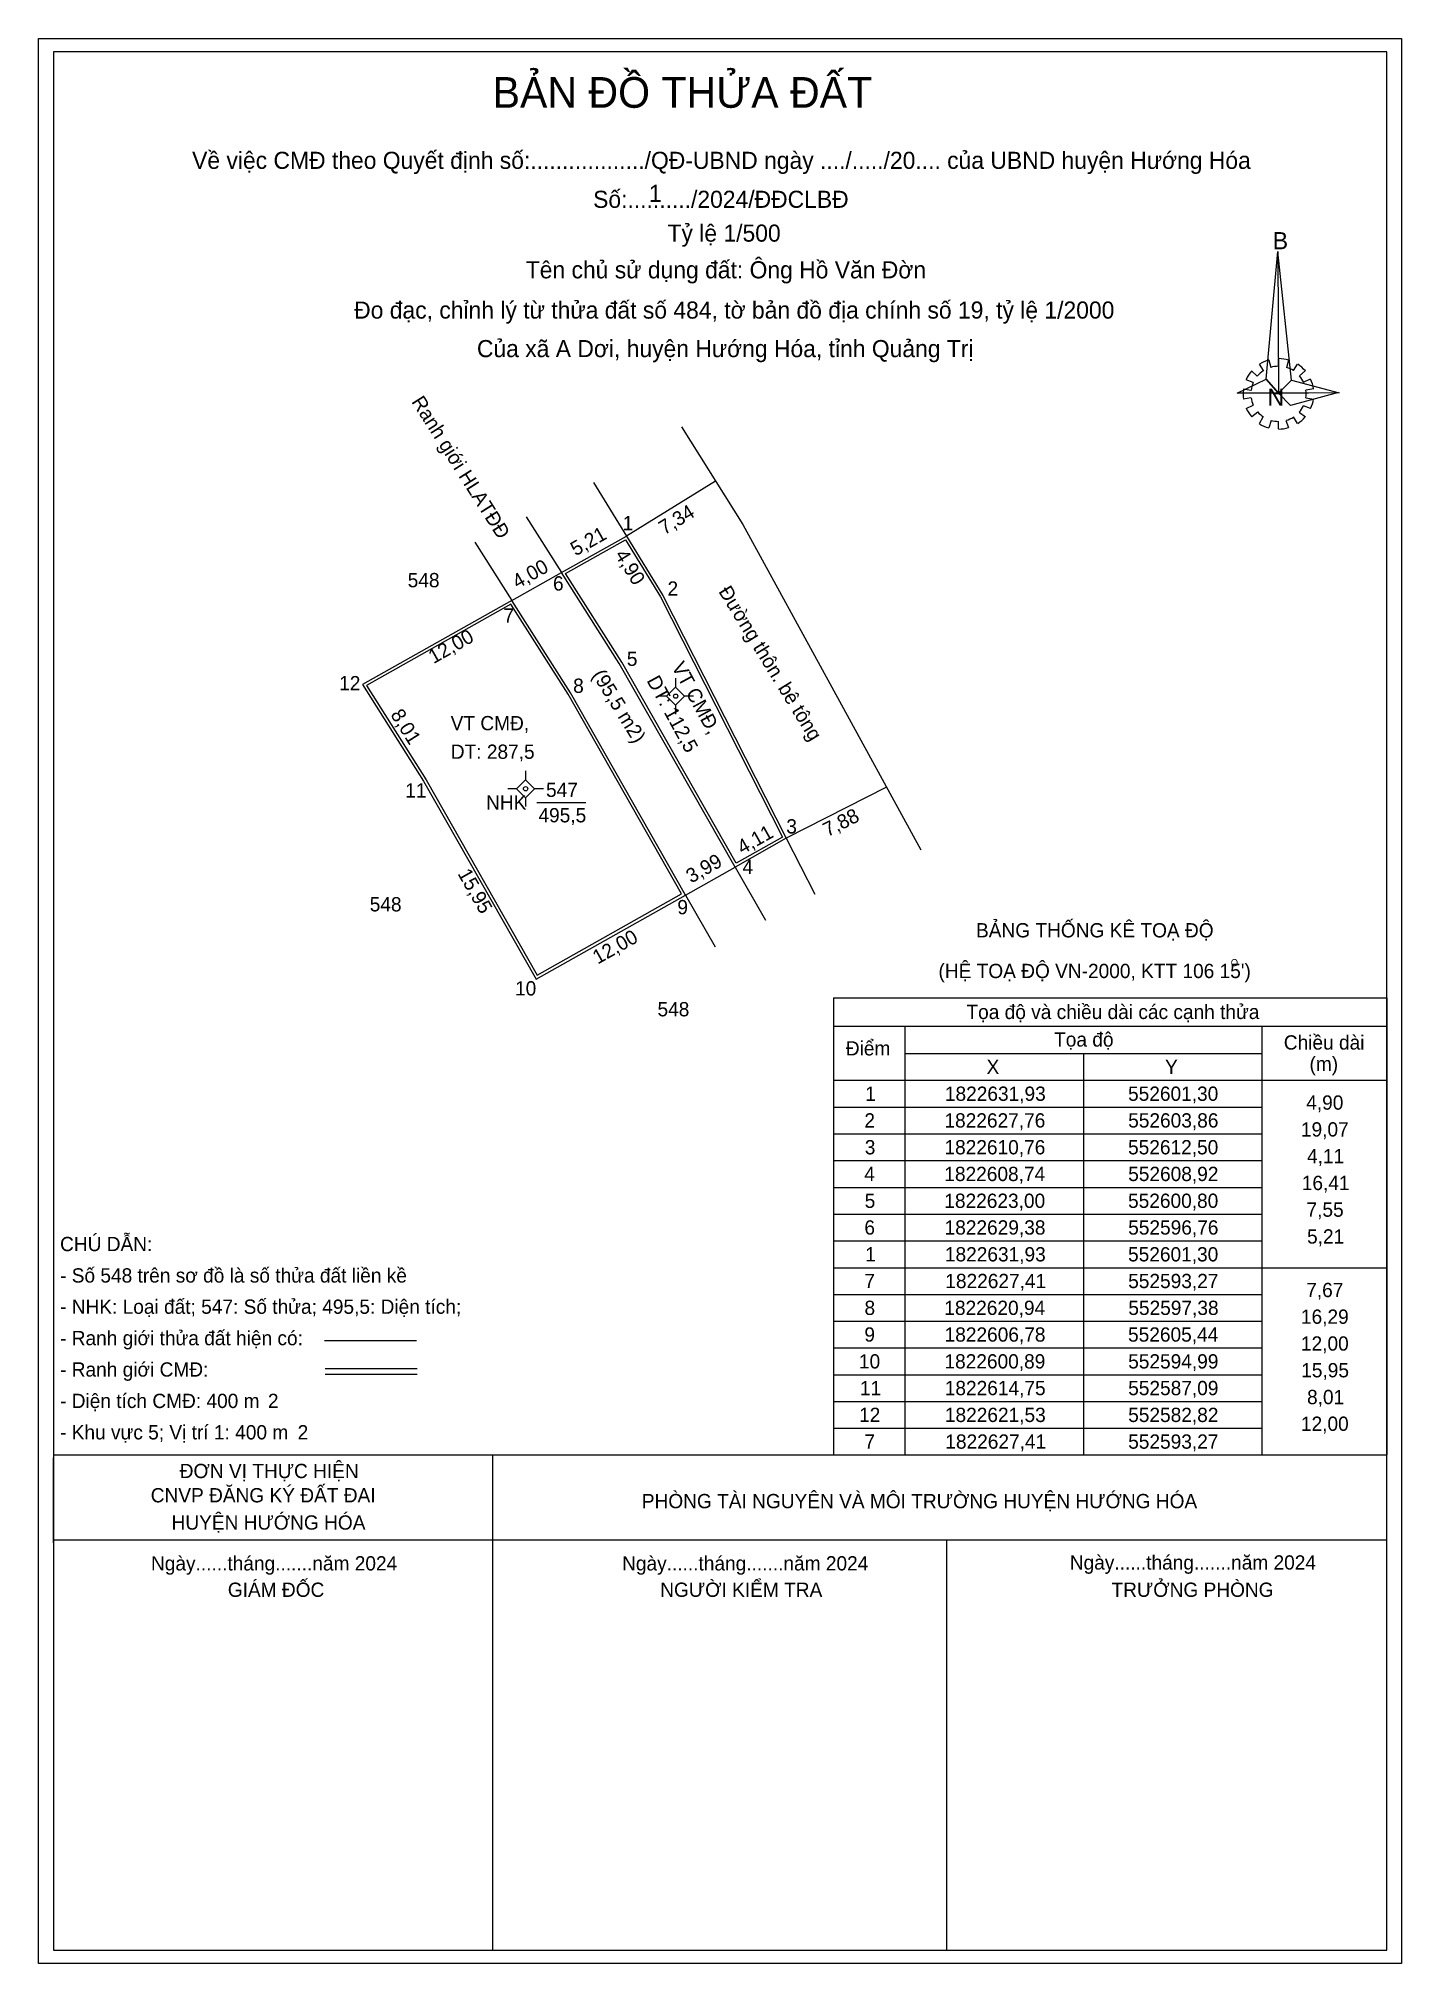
# Model space of a CAD drawing. Extents: x 552560 to 552656, y 1822532 to 1822667.
import ezdxf

# ---------------------------------------------------------------- set-up
doc = ezdxf.new("R2010")
doc.units = 0
for name, color, linetype in [('Level 1', 7, 'Continuous'), ('Level 10', 7, 'Continuous'), ('Level 11', 7, 'Continuous'), ('Level 13', 7, 'Continuous'), ('Level 16', 7, 'Continuous'), ('Level 17', 7, 'Continuous'), ('Level 18', 7, 'Continuous'), ('Level 22', 7, 'Continuous'), ('Level 30', 7, 'Continuous'), ('Level 5', 7, 'Continuous'), ('Level 6', 7, 'Continuous'), ('Level 63', 7, 'Continuous'), ('Level 7', 7, 'Continuous')]:
    doc.layers.add(name, color=color, linetype=linetype)

msp = doc.modelspace()

# ---------------------------------------------------------------- linework, layer by layer
at = {"layer": 'Level 1'}
for p, q in [((552646.3, 1822644.26), (552646.43, 1822643.74)), ((552646.97, 1822643.82), (552646.99, 1822644.36)), ((552647.68, 1822644.26), (552647.55, 1822643.72)), ((552645.21, 1822642.68), (552644.72, 1822642.88)), ((552645.08, 1822643.49), (552645.48, 1822643.13)), ((552645.93, 1822643.52), (552645.64, 1822643.96)), ((552648.03, 1822643.52), (552648.32, 1822643.96)), ((552648.85, 1822643.49), (552648.45, 1822643.15)), ((552648.74, 1822642.7), (552649.22, 1822642.93)), ((552644.52, 1822642.23), (552645.05, 1822642.14)), ((552645.05, 1822641.61), (552644.52, 1822641.52)), ((552646.72, 1822641.91), (552647.23, 1822641.91)), ((552649.45, 1822642.23), (552648.9, 1822642.14)), ((552648.9, 1822641.61), (552649.45, 1822641.52)), ((552649.45, 1822641.73), (552649.45, 1822641.73)), ((552649.45, 1822641.73), (552649.45, 1822641.73)), ((552644.72, 1822640.87), (552645.21, 1822641.1)), ((552645.53, 1822640.6), (552645.11, 1822640.27)), ((552645.64, 1822639.81), (552645.91, 1822640.28)), ((552646.46, 1822640.03), (552646.3, 1822639.51)), ((552646.97, 1822639.43), (552646.97, 1822639.95)), ((552647.5, 1822640.03), (552647.67, 1822639.53)), ((552648.32, 1822639.81), (552648.03, 1822640.27)), ((552648.43, 1822640.6), (552648.86, 1822640.28)), ((552649.23, 1822640.86), (552648.73, 1822641.05)), ((552593.27, 1822627.41), (552596.76, 1822629.38)), ((552605.44, 1822606.78), (552608.92, 1822608.74))]:
    msp.add_line(p, q, dxfattribs=at)
for points in [[(552646.94, 1822651.87), (552646.97, 1822641.93), (552646.11, 1822642.92)], [(552646.94, 1822651.87), (552646.97, 1822641.93), (552647.89, 1822642.85)], [(552644.08, 1822641.93), (552646.11, 1822642.92), (552646.97, 1822641.93)], [(552651.22, 1822641.96), (552646.97, 1822641.93), (552647.89, 1822642.85)], [(552651.18, 1822641.98), (552647.81, 1822641.07), (552646.97, 1822641.93)]]:
    msp.add_lwpolyline(points, close=True, dxfattribs=at)
for centre, major_axis, start_param, end_param in [((552646.98, 1822641.89), (2.48, 0), 1.84956, 2.139009), ((552646.98, 1822641.89), (2.48, 0), 1.279242, 1.563322), ((552646.98, 1822641.89), (2.48, 0), 2.439582, 2.724002), ((552646.98, 1822641.89), (1.94, 0), 2.723685, 3.015158), ((552646.98, 1822641.89), (1.94, 0), 2.133735, 2.444963), ((552646.98, 1822641.89), (1.94, 0), 1.569856, 1.856111), ((552646.98, 1822641.89), (1.94, 0), 1.002709, 1.275562), ((552646.98, 1822641.89), (2.48, 0), 0.710562, 0.996872), ((552646.98, 1822641.89), (1.94, 0), 0.426784, 0.706465), ((552646.98, 1822641.89), (2.48, 0), 0.139051, 0.433933), ((552646.97, 1822641.86), (2.08, -1.35), 3.569886, 3.856919), ((552646.98, 1822641.89), (1.94, 0), 3.2823, 3.561051), ((552646.98, 1822641.89), (1.94, 0), 6.135584, 6.416185), ((552646.98, 1822641.89), (2.48, 0), 5.849798, 6.138396), ((552646.98, 1822641.89), (2.48, 0), 3.569886, 3.856919), ((552646.98, 1822641.89), (1.94, 0), 3.860776, 4.132583), ((552646.98, 1822641.89), (1.94, 0), 4.438547, 4.71314), ((552646.98, 1822641.89), (1.94, 0), 4.990871, 5.284602), ((552646.98, 1822641.89), (2.48, 0), 5.285614, 5.570855), ((552646.98, 1822641.89), (1.94, 0), 5.549695, 5.830716), ((552646.97, 1822641.88), (2.48, 0), 4.147091, 4.436593), ((552646.98, 1822641.89), (2.48, 0), 4.71301, 4.997611)]:
    msp.add_ellipse(centre, major_axis=major_axis, ratio=0.995001, start_param=start_param, end_param=end_param, dxfattribs=at)
at = {"layer": 'Level 10'}
for p, q in [((552598.99, 1822635.68), (552601.3, 1822631.93)), ((552612.5, 1822610.76), (552614.5, 1822606.83))]:
    msp.add_line(p, q, dxfattribs=at)
for points in [[(552612.5, 1822610.76), (552608.92, 1822608.74), (552600.8, 1822623), (552596.76, 1822629.38), (552601.3, 1822631.93), (552603.86, 1822627.76), (552612.5, 1822610.76)], [(552605.44, 1822606.78), (552597.38, 1822620.94), (552593.27, 1822627.41), (552582.82, 1822621.53), (552587.09, 1822614.75), (552594.99, 1822600.89), (552605.44, 1822606.78)]]:
    msp.add_lwpolyline(points, dxfattribs=at)
at = {"layer": 'Level 11'}
for p, q in [((552604.75, 1822621.34), (552604.12, 1822620.71)), ((552604.75, 1822621.96), (552604.75, 1822621.34)), ((552605.37, 1822620.71), (552604.75, 1822621.34)), ((552604.12, 1822620.71), (552603.5, 1822620.71)), ((552604.12, 1822620.71), (552604.75, 1822620.09)), ((552604.75, 1822620.09), (552605.37, 1822620.71)), ((552604.75, 1822620.09), (552604.75, 1822619.46)), ((552606, 1822620.71), (552605.37, 1822620.71)), ((552594.24, 1822614.84), (552593.61, 1822614.22)), ((552594.24, 1822615.47), (552594.24, 1822614.84)), ((552594.86, 1822614.22), (552594.24, 1822614.84)), ((552593.61, 1822614.22), (552592.99, 1822614.22)), ((552593.61, 1822614.22), (552594.24, 1822613.59)), ((552594.24, 1822613.59), (552594.86, 1822614.22)), ((552594.24, 1822613.59), (552594.24, 1822612.97)), ((552595.49, 1822614.22), (552594.86, 1822614.22))]:
    msp.add_line(p, q, dxfattribs=at)
for centre in [(552604.75, 1822620.71), (552594.24, 1822614.22)]:
    msp.add_circle(centre, 0.15, dxfattribs=at)
at = {"layer": 'Level 13'}
msp.add_lwpolyline([(552561.16, 1822532.86), (552654.56, 1822532.86), (552654.56, 1822665.85), (552561.16, 1822665.85)], close=True, dxfattribs=at)
at = {"layer": 'Level 16'}
msp.add_lwpolyline([(552605.16, 1822639.59), (552609.46, 1822632.73), (552621.92, 1822609.95)], dxfattribs=at)
for points in [[(552612.24, 1822610.84), (552608.99, 1822609.01), (552600.97, 1822623.1), (552597.04, 1822629.31), (552601.23, 1822631.66), (552603.69, 1822627.66)], [(552605.17, 1822606.86), (552597.21, 1822620.84), (552593.21, 1822627.15), (552583.1, 1822621.45), (552587.27, 1822614.86), (552595.06, 1822601.17)]]:
    msp.add_lwpolyline(points, close=True, dxfattribs=at)
at = {"layer": 'Level 22'}
for p, q in [((552580.15, 1822575.56), (552586.6, 1822575.56)), ((552580.19, 1822573.62), (552586.65, 1822573.62)), ((552580.19, 1822573.22), (552586.65, 1822573.22)), ((552561.16, 1822567.55), (552654.56, 1822567.55)), ((552561.16, 1822561.4), (552561.16, 1822567.36)), ((552591.94, 1822561.6), (552591.94, 1822567.5)), ((552654.56, 1822561.4), (552654.56, 1822567.36)), ((552561.16, 1822561.6), (552654.56, 1822561.6)), ((552591.94, 1822532.86), (552591.94, 1822561.6)), ((552623.75, 1822532.86), (552623.75, 1822561.6)), ((552591.94, 1822532.86), (552623.75, 1822532.86))]:
    msp.add_line(p, q, dxfattribs=at)
for points in [[(552655.59, 1822666.78), (552655.59, 1822531.93), (552560.12, 1822531.93), (552560.12, 1822666.78), (552655.59, 1822666.78)], [(552561.16, 1822548.91), (552561.16, 1822532.86), (552591.94, 1822532.86)]]:
    msp.add_lwpolyline(points, dxfattribs=at)
at = {"layer": 'Level 30'}
for p, q in [((552594.29, 1822633.28), (552596.76, 1822629.38)), ((552590.69, 1822631.49), (552593.27, 1822627.41)), ((552608.92, 1822608.74), (552611.05, 1822605.01)), ((552605.44, 1822606.78), (552607.52, 1822603.14))]:
    msp.add_line(p, q, dxfattribs=at)
at = {"layer": 'Level 5'}
for p, q in [((552607.55, 1822635.78), (552601.3, 1822631.93)), ((552619.53, 1822614.33), (552612.5, 1822610.76))]:
    msp.add_line(p, q, dxfattribs=at)
at = {"layer": 'Level 6'}
msp.add_line((552595.03, 1822613.26), (552598.47, 1822613.26), dxfattribs=at)
at = {"layer": 'Level 63'}
for p, q in [((552615.81, 1822599.57), (552654.56, 1822599.57)), ((552615.81, 1822599.57), (552615.81, 1822580.67)), ((552654.56, 1822599.57), (552654.56, 1822580.67)), ((552615.81, 1822597.6), (552654.56, 1822597.6)), ((552620.81, 1822597.6), (552620.81, 1822580.67)), ((552645.81, 1822597.6), (552645.81, 1822580.67)), ((552620.81, 1822595.67), (552645.81, 1822595.67)), ((552633.31, 1822595.67), (552633.31, 1822580.67)), ((552615.81, 1822593.8), (552654.56, 1822593.8)), ((552615.81, 1822591.92), (552645.81, 1822591.92)), ((552615.81, 1822590.05), (552645.81, 1822590.05)), ((552615.81, 1822588.17), (552645.81, 1822588.17)), ((552615.81, 1822586.3), (552645.81, 1822586.3)), ((552615.81, 1822584.42), (552645.81, 1822584.42)), ((552615.81, 1822582.55), (552645.81, 1822582.55)), ((552615.81, 1822580.67), (552654.56, 1822580.67)), ((552615.81, 1822580.67), (552615.81, 1822567.55)), ((552615.81, 1822580.67), (552654.56, 1822580.67)), ((552620.81, 1822580.67), (552620.81, 1822567.55)), ((552633.31, 1822580.67), (552633.31, 1822567.55)), ((552645.81, 1822580.67), (552645.81, 1822567.55)), ((552654.56, 1822580.67), (552654.56, 1822567.55)), ((552615.81, 1822578.8), (552645.81, 1822578.8)), ((552615.81, 1822576.92), (552645.81, 1822576.92)), ((552615.81, 1822575.05), (552645.81, 1822575.05)), ((552615.81, 1822573.17), (552645.81, 1822573.17)), ((552615.81, 1822571.3), (552645.81, 1822571.3)), ((552615.81, 1822569.42), (552645.81, 1822569.42)), ((552615.81, 1822567.55), (552654.56, 1822567.55))]:
    msp.add_line(p, q, dxfattribs=at)

# ---------------------------------------------------------------- texts
at = {"layer": 'Level 1'}
for s, p in [('B', (552646.58, 1822652.02)), ('N', (552646.21, 1822641.06))]:
    msp.add_text(s, height=1.2, dxfattribs=at).set_placement(p)
at = {"layer": 'Level 16'}
for s, p in [('Đường thôn. bê tông', (552607.72, 1822628.05)), ('(95,5 m2)', (552598.87, 1822622.2))]:
    msp.add_text(s, height=1, rotation=301.5641, dxfattribs=at).set_placement(p)
at = {"layer": 'Level 17'}
for s, p in [('1', (552601.04, 1822632.33)), ('6', (552596.16, 1822628.11)), ('2', (552604.18, 1822627.75)), ('7', (552592.69, 1822625.86)), ('5', (552601.33, 1822622.83)), ('12', (552581.18, 1822621.12)), ('8', (552597.57, 1822620.94)), ('11', (552585.81, 1822613.61)), ('3', (552612.5, 1822611.09)), ('4', (552609.43, 1822608.25)), ('9', (552604.87, 1822605.43)), ('10', (552593.5, 1822599.74))]:
    msp.add_text(s, height=1, dxfattribs=at).set_placement(p)
for s, rotation, p in [('5,21', 29.3904, (552597.74, 1822630.5)), ('4,90', 301.564, (552600.46, 1822630.61)), ('4,90', 301.564, (552600.46, 1822630.61)), ('4,00', 29.3918, (552593.67, 1822628.21)), ('12,00', 29.391, (552587.79, 1822622.95)), ('8,01', 302.2629, (552584.74, 1822619.42)), ('4,11', 29.3911, (552609.42, 1822609.6)), ('3,99', 29.3911, (552605.84, 1822607.58)), ('15,95', 299.6648, (552589.45, 1822608.28)), ('12,00', 29.3911, (552599.29, 1822601.9))]:
    msp.add_text(s, height=1, rotation=rotation, dxfattribs=at).set_placement(p)
at = {"layer": 'Level 18'}
msp.add_text('Ranh giới HLATĐĐ', height=1, rotation=302.3659, dxfattribs=at).set_placement((552586.21, 1822641.34))
at = {"layer": 'Level 22'}
for s, height, p in [('BẢN ĐỒ THỬA ĐẤT', 2.1507, (552591.93, 1822661.93)), ('Về việc CMĐ theo Quyết định số:................../QĐ-UBND ngày ..../...../20.... của UBND huyện Hướng Hóa', 1.19808, (552570.88, 1822657.65)), ('Số:........../2024/ĐĐCLBĐ', 1.1981, (552598.97, 1822654.92)), ('1', 1.2, (552602.88, 1822655.34)), ('Tỷ lệ 1/500', 1.1981, (552604.18, 1822652.55)), ('Tên chủ sử dụng đất: Ông Hồ Văn Đờn', 1.1981, (552594.25, 1822649.98)), ('Đo đạc, chỉnh lý từ thửa đất số 484, tờ bản đồ địa chính số 19, tỷ lệ 1/2000', 1.1981, (552582.23, 1822647.16)), ('Của xã A Dơi, huyện Hướng Hóa, tỉnh Quảng Trị', 1.1981, (552590.83, 1822644.46)), ('BẢNG THỐNG KÊ TOẠ ĐỘ', 1, (552625.79, 1822603.81)), ("(HỆ TOẠ ĐỘ VN-2000, KTT 106 15')", 1, (552623.16, 1822600.96)), ('O', 0.5, (552643.63, 1822601.79)), ('CHÚ DẪN:', 1, (552561.63, 1822581.83)), ('- Số 548 trên sơ đồ là số thửa đất liền kề', 1, (552561.63, 1822579.63)), ('- NHK: Loại đất; 547: Số thửa; 495,5: Diện tích;', 1, (552561.63, 1822577.44)), ('- Ranh giới thửa đất hiện có:', 1, (552561.63, 1822575.24)), ('- Ranh giới CMĐ:', 1, (552561.63, 1822573.04)), ('- Diện tích CMĐ: 400 m', 1, (552561.63, 1822570.84)), ('2', 1, (552576.19, 1822570.84)), ('- Khu vực 5; Vị trí 1: 400 m', 1, (552561.63, 1822568.64)), ('2', 1, (552578.27, 1822568.64)), ('ĐƠN VỊ THỰC HIỆN', 1, (552570.01, 1822565.93)), ('CNVP ĐĂNG KÝ ĐẤT ĐAI', 1, (552567.98, 1822564.23)), ('PHÒNG TÀI NGUYÊN VÀ MÔI TRƯỜNG HUYỆN HƯỚNG HÓA', 1, (552602.38, 1822563.82)), ('HUYỆN HƯỚNG HÓA', 1, (552569.44, 1822562.32)), ('Ngày......tháng.......năm 2024', 1, (552568, 1822559.46)), ('Ngày......tháng.......năm 2024', 1, (552601, 1822559.46)), ('Ngày......tháng.......năm 2024', 1, (552632.36, 1822559.52)), ('GIÁM ĐỐC', 1, (552573.38, 1822557.61)), ('NGƯỜI KIỂM TRA', 1, (552603.67, 1822557.61)), ('TRƯỞNG PHÒNG', 1, (552635.28, 1822557.61))]:
    msp.add_text(s, height=height, dxfattribs=at).set_placement(p)
at = {"layer": 'Level 5'}
for s, rotation, p in [('7,34', 31.564, (552603.96, 1822631.98)), ('7,88', 26.9498, (552615.39, 1822610.83))]:
    msp.add_text(s, height=1, rotation=rotation, dxfattribs=at).set_placement(p)
at = {"layer": 'Level 6'}
for s, p in [('547', (552595.67, 1822613.65)), ('NHK', (552591.47, 1822612.76)), ('495,5', (552595.14, 1822611.87))]:
    msp.add_text(s, height=1, dxfattribs=at).set_placement(p)
at = {"layer": 'Level 63'}
for s, p in [('Tọa độ và chiều dài các cạnh thửa', (552625.12, 1822598.09)), ('Tọa độ', (552631.26, 1822596.16)), ('Chiều dài', (552647.35, 1822595.95)), ('Điểm', (552616.67, 1822595.54)), ('(m)', (552649.15, 1822594.45)), ('X', (552626.53, 1822594.24)), ('Y', (552639.03, 1822594.24)), ('1', (552618.03, 1822592.36)), ('1822631,93', (552623.61, 1822592.36)), ('552601,30', (552636.44, 1822592.36)), ('4,90', (552648.92, 1822591.74)), ('2', (552617.97, 1822590.49)), ('1822627,76', (552623.58, 1822590.49)), ('552603,86', (552636.45, 1822590.49)), ('19,07', (552648.55, 1822589.86)), ('3', (552618, 1822588.61)), ('1822610,76', (552623.58, 1822588.61)), ('552612,50', (552636.44, 1822588.61)), ('4,11', (552648.98, 1822587.99)), ('4', (552617.96, 1822586.74)), ('1822608,74', (552623.57, 1822586.74)), ('552608,92', (552636.45, 1822586.74)), ('16,41', (552648.61, 1822586.11)), ('5', (552617.99, 1822584.86)), ('1822623,00', (552623.57, 1822584.86)), ('552600,80', (552636.44, 1822584.86)), ('7,55', (552648.94, 1822584.24)), ('6', (552617.97, 1822582.99)), ('1822629,38', (552623.59, 1822582.99)), ('552596,76', (552636.45, 1822582.99)), ('5,21', (552648.98, 1822582.36)), ('1', (552618.03, 1822581.11)), ('1822631,93', (552623.61, 1822581.11)), ('552601,30', (552636.44, 1822581.11)), ('7', (552617.97, 1822579.24)), ('1822627,41', (552623.64, 1822579.24)), ('552593,27', (552636.45, 1822579.24)), ('7,67', (552648.92, 1822578.61)), ('8', (552617.98, 1822577.36)), ('1822620,94', (552623.57, 1822577.36)), ('552597,38', (552636.46, 1822577.36)), ('16,29', (552648.55, 1822576.74)), ('9', (552617.97, 1822575.49)), ('1822606,78', (552623.59, 1822575.49)), ('552605,44', (552636.44, 1822575.49)), ('12,00', (552648.55, 1822574.86)), ('10', (552617.59, 1822573.61)), ('1822600,89', (552623.58, 1822573.61)), ('552594,99', (552636.45, 1822573.61)), ('15,95', (552648.57, 1822572.99)), ('11', (552617.66, 1822571.74)), ('1822614,75', (552623.6, 1822571.74)), ('552587,09', (552636.45, 1822571.74)), ('8,01', (552648.98, 1822571.11)), ('12', (552617.6, 1822569.86)), ('1822621,53', (552623.61, 1822569.86)), ('552582,82', (552636.45, 1822569.86)), ('12,00', (552648.55, 1822569.24)), ('7', (552617.97, 1822567.99)), ('1822627,41', (552623.64, 1822567.99)), ('552593,27', (552636.45, 1822567.99))]:
    msp.add_text(s, height=1, dxfattribs=at).set_placement(p)
at = {"layer": 'Level 7'}
for s, p in [('548', (552585.98, 1822628.34)), ('VT CMĐ, ', (552588.99, 1822618.32)), ('DT: 287,5', (552589, 1822616.32)), ('548', (552583.32, 1822605.63)), ('548', (552603.48, 1822598.28))]:
    msp.add_text(s, height=1, dxfattribs=at).set_placement(p)
for s, p in [('VT CMĐ, ', (552604.44, 1822622.78)), ('DT: 112,5', (552602.69, 1822621.81))]:
    msp.add_text(s, height=1, rotation=298.5857, dxfattribs=at).set_placement(p)

doc.saveas('drawing.dxf')
